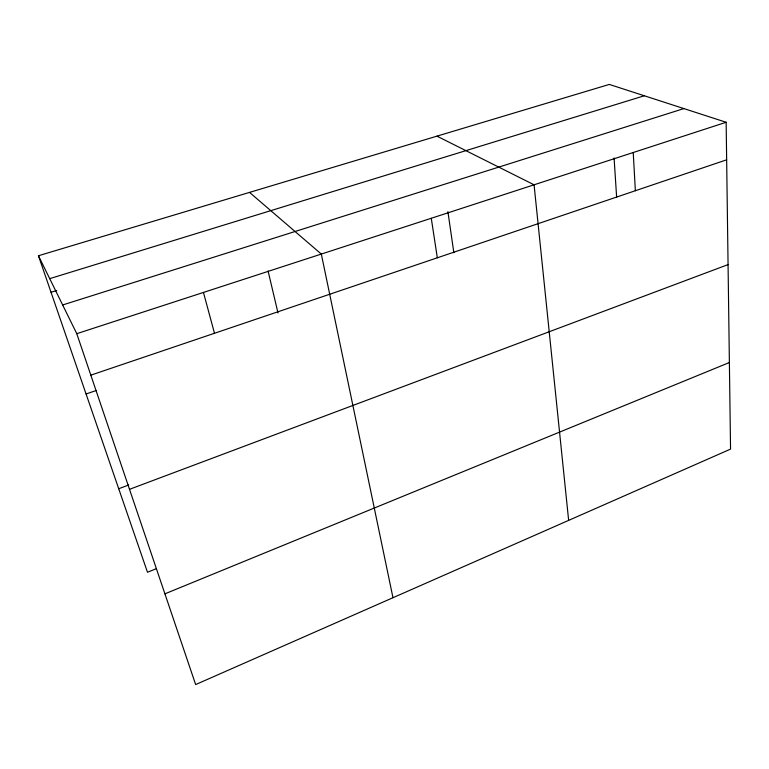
<?xml version="1.0" encoding="UTF-8"?>
<svg xmlns="http://www.w3.org/2000/svg" width="769" height="769" viewBox="0 0 769 769"><rect width="100%" height="100%" fill="white"/><g stroke="black" fill="none" stroke-linecap="round" stroke-linejoin="round"><path stroke-width="1.15" d="M164.912 593.841L729.387 362.526M156.367 568.695L147.494 572.261L38.45 255.75L609.298 84.427L726.147 122.271L730.55 449.106L195.653 684.573L76.775 333.679L38.45 255.75M118.714 488.738L128.75 484.979M129.5 489.324L728.07 264.594M86.08 393.988L96.231 390.498M90.829 375.157L726.657 159.808M76.775 333.679L726.147 122.271M62.654 304.976L683.891 108.583M51.033 292.268L56.762 290.48M49.706 278.647L644.335 95.769M436.965 136.142L534.071 184.8L568.647 520.382M249.541 192.394L321.317 254.068L392.978 597.705M203.449 292.431L214.484 333.275M268.073 270.957L277.984 312.925M431.274 218.271L437.321 257.798M447.904 211.648L453.864 252.799M614.085 158.01L616.632 197.143M633.223 152.522L635.367 190.722"/></g></svg>
